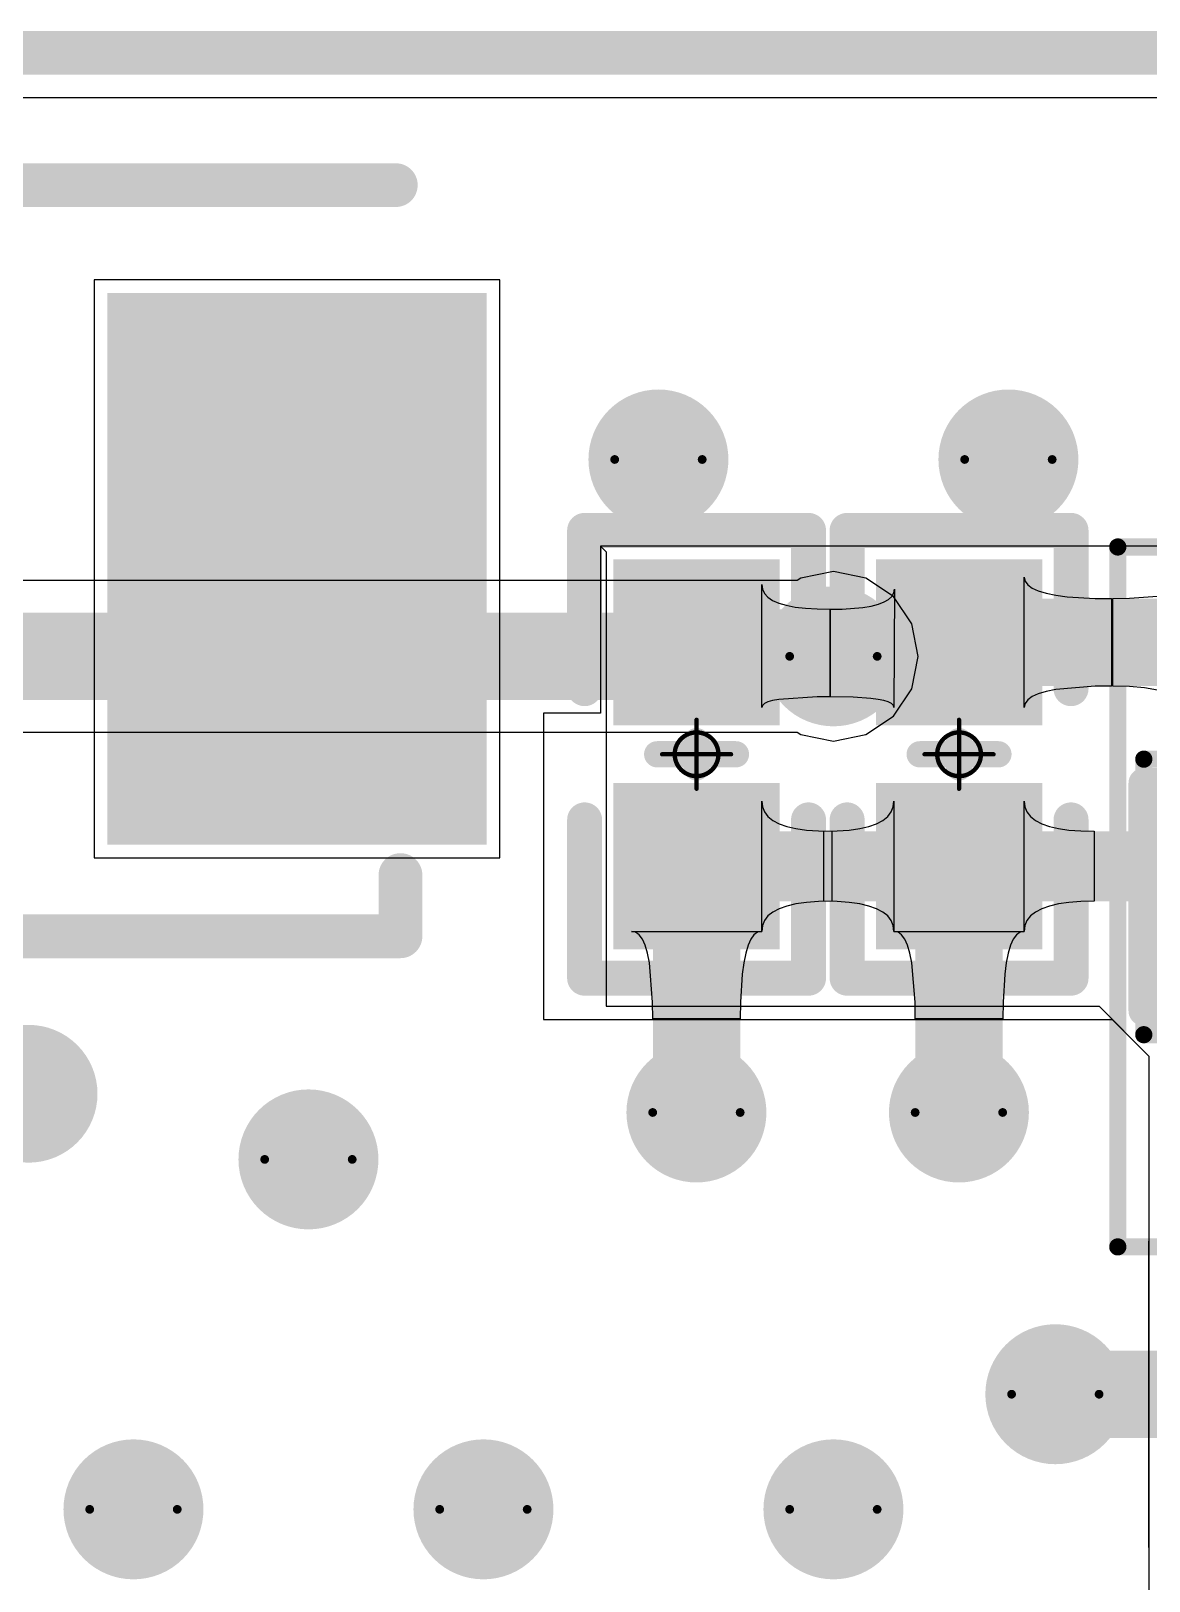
# Model space of a CAD drawing. Header units: millimetres. Extents: x -1.72 to 0.75, y -0.35 to 1.04.
# Drawn here: x -0.7784 to -0.5229, y 0.6836 to 1.038 of the extents above; entities that cross this region are included whole.
import ezdxf

# ---------------------------------------------------------------- set-up
doc = ezdxf.new("R2010")
doc.units = ezdxf.units.MM
doc.header["$MEASUREMENT"] = 0
for name, color, linetype in [('BottomLayer', 5, 'Continuous'), ('BottomSolder', 6, 'Continuous'), ('DrillDrawing', 1, 'Continuous'), ('Mechanical1', 6, 'Continuous'), ('Mechanical13', 56, 'Continuous'), ('Mechanical15', 56, 'Continuous'), ('MultiLayer', 9, 'Continuous'), ('TopLayer', 1, 'Continuous'), ('TopOverlay', 2, 'Continuous'), ('TopPaste', 8, 'Continuous'), ('TopSolder', 216, 'Continuous'), ('ViaHoleLayer', 16, 'Continuous')]:
    doc.layers.add(name, color=color, linetype=linetype)

# ---------------------------------------------------------------- blocks, each defined once
blk = doc.blocks.new('MX_1_25_WS_4P_5')
at = {"layer": 'TopLayer'}
blk.add_solid([(-0.2217322, 0.0590551), (-0.2217322, -0.0590551), (-0.142992, 0.0590551), (-0.142992, -0.0590551)], dxfattribs=at)
at = {"layer": 'TopOverlay'}
for points, const_width in [([(-0.1131575, 0.12, 1), (-0.1289055, 0.12, 1)], 0.015748), ([(-0.1328425, 0.12, 1), (-0.1249685, 0.12, 1)], 0.007874), ([(-0.2085315, 0.084, 1), (-0.2035315, 0.084, 1)], 0.005), ([(-0.2085315, 0.084, 1), (-0.2035315, 0.084, 1)], 0.005), ([(-0.2085315, 0.07, 1), (-0.2035315, 0.07, 1)], 0.005), ([(-0.2074685, -0.0877166, 1), (-0.2024685, -0.0877166, 1)], 0.005)]:
    blk.add_lwpolyline(points, format="xyb", close=True, dxfattribs=dict(at, const_width=const_width))
at = {"layer": 'TopOverlay', "const_width": 0.01}
for points in [[(-0.2060315, 0.084), (-0.2060315, 0.07)], [(-0.1010315, 0.084), (-0.2060315, 0.084)], [(0.2047559, -0.0877166), (-0.2049685, -0.0877166)]]:
    blk.add_lwpolyline(points, dxfattribs=at)
at = {"layer": 'TopPaste'}
blk.add_solid([(-0.2217322, 0.0590551), (-0.2217322, -0.0590551), (-0.142992, 0.0590551), (-0.142992, -0.0590551)], dxfattribs=at)
at = {"layer": 'TopSolder'}
blk.add_solid([(-0.2257322, 0.0630551), (-0.2257322, -0.0630551), (-0.138992, 0.0630551), (-0.138992, -0.0630551)], dxfattribs=at)
blk = doc.blocks.new('SOT23_5L_6')
at = {"layer": 'Mechanical13', "const_width": 0.003937}
for points in [[(0.059056, 0.0314961), (-0.0590553, 0.0314961)], [(-0.0590552, -0.0314961), (-0.0590553, 0.0314961)], [(0.059056, 0.0314961), (0.059056, -0.0314961)], [(0.059056, -0.0314961), (-0.0590552, -0.0314961)]]:
    blk.add_lwpolyline(points, dxfattribs=at)
at = {"layer": 'Mechanical13'}
for points, const_width in [([(-0.0600395, 0.0314961, 1), (-0.0580711, 0.0314961, 1)], 0.0019685), ([(-0.0600395, 0.0314961, 1), (-0.0580711, 0.0314961, 1)], 0.0019685), ([(0.0580718, 0.0314961, 1), (0.0600402, 0.0314961, 1)], 0.0019685), ([(0.0580718, 0.0314961, 1), (0.0600402, 0.0314961, 1)], 0.0019685), ([(-0.0290551, -0.0114961, 1), (-0.0490551, -0.0114961, 1)], 0.003937), ([(-0.0500393, -0.0114961, 1), (-0.0480709, -0.0114961, 1)], 0.0019685), ([(-0.0300393, -0.0114961, 1), (-0.0280709, -0.0114961, 1)], 0.0019685), ([(-0.0600394, -0.0314961, 1), (-0.058071, -0.0314961, 1)], 0.0019685), ([(-0.0600394, -0.0314961, 1), (-0.058071, -0.0314961, 1)], 0.0019685), ([(0.0580718, -0.0314961, 1), (0.0600402, -0.0314961, 1)], 0.0019685), ([(0.0580718, -0.0314961, 1), (0.0600402, -0.0314961, 1)], 0.0019685)]:
    blk.add_lwpolyline(points, format="xyb", close=True, dxfattribs=dict(at, const_width=const_width))
at = {"layer": 'Mechanical15'}
for points, const_width in [([(0.0649999, 0.0799999), (-0.065, 0.08)], 0.003937), ([(-0.065, 0.08), (-0.065, -0.08)], 0.003937), ([(0.0650002, -0.08), (0.0649999, 0.0799999)], 0.003937), ([(0, 0.019685), (0, -0.019685)], 0.0019685), ([(0.019685, 0), (-0.019685, 0)], 0.0019685), ([(0.0650002, -0.08), (-0.065, -0.08)], 0.003937)]:
    blk.add_lwpolyline(points, dxfattribs=dict(at, const_width=const_width))
for points, const_width in [([(-0.0659842, 0.08, 1), (-0.0640158, 0.08, 1)], 0.0019685), ([(-0.0659842, 0.08, 1), (-0.0640158, 0.08, 1)], 0.0019685), ([(0.0640157, 0.0799999, 1), (0.0659841, 0.0799999, 1)], 0.0019685), ([(0.0640157, 0.0799999, 1), (0.0659841, 0.0799999, 1)], 0.0019685), ([(-0.0004921, 0.019685, 1), (0.0004921, 0.019685, 1)], 0.0009842), ([(0.0137795, 0, 1), (-0.0137795, 0, 1)], 0.0019685), ([(-0.0201771, 0, 1), (-0.0191929, 0, 1)], 0.0009842), ([(-0.0142716, 0, 1), (-0.0132874, 0, 1)], 0.0009842), ([(0.0132874, 0, 1), (0.0142716, 0, 1)], 0.0009842), ([(0.0191929, 0, 1), (0.0201771, 0, 1)], 0.0009842), ([(-0.0004921, -0.019685, 1), (0.0004921, -0.019685, 1)], 0.0009842), ([(-0.0659842, -0.08, 1), (-0.0640158, -0.08, 1)], 0.0019685), ([(-0.0659842, -0.08, 1), (-0.0640158, -0.08, 1)], 0.0019685), ([(0.064016, -0.08, 1), (0.0659844, -0.08, 1)], 0.0019685), ([(0.064016, -0.08, 1), (0.0659844, -0.08, 1)], 0.0019685)]:
    blk.add_lwpolyline(points, format="xyb", close=True, dxfattribs=dict(at, const_width=const_width))
at = {"layer": 'TopLayer'}
for points in [[(-0.0285433, 0.0748031), (-0.0462597, 0.0748031), (-0.0285433, 0.0354331), (-0.0462597, 0.0354331)], [(0.0462599, 0.074803), (0.0285435, 0.074803), (0.0462599, 0.035433), (0.0285435, 0.035433)], [(-0.0285433, -0.0354331), (-0.0462597, -0.0354331), (-0.0285433, -0.0748031), (-0.0462597, -0.0748031)], [(0.0088582, -0.0354331), (-0.0088582, -0.0354331), (0.0088582, -0.0748031), (-0.0088582, -0.0748031)], [(0.0462599, -0.0354331), (0.0285435, -0.0354331), (0.0462599, -0.0748031), (0.0285435, -0.0748031)]]:
    blk.add_solid(points, dxfattribs=at)
at = {"layer": 'TopOverlay', "const_width": 0.007}
for points in [[(-0.0590552, 0.026), (-0.0590552, -0.0259999)], [(0.0590551, 0.026), (-0.0590552, 0.026)], [(0.0590551, 0.026), (0.0590551, -0.026)], [(0.0590551, -0.026), (-0.0590552, -0.0259999)]]:
    blk.add_lwpolyline(points, dxfattribs=at)
at = {"layer": 'TopOverlay'}
for points, const_width in [([(-0.0608052, 0.026, 1), (-0.0573052, 0.026, 1)], 0.0035), ([(-0.0608052, 0.026, 1), (-0.0573052, 0.026, 1)], 0.0035), ([(0.0573051, 0.026, 1), (0.0608051, 0.026, 1)], 0.0035), ([(0.0573051, 0.026, 1), (0.0608051, 0.026, 1)], 0.0035), ([(-0.0384014, -0.0109999, 1), (-0.0404014, -0.0109999, 1)], 0.01), ([(-0.0429014, -0.0109999, 1), (-0.0379014, -0.0109999, 1)], 0.005), ([(-0.0409014, -0.0109999, 1), (-0.0359014, -0.0109999, 1)], 0.005), ([(-0.0608052, -0.0259999, 1), (-0.0573052, -0.0259999, 1)], 0.0035), ([(-0.0608052, -0.0259999, 1), (-0.0573052, -0.0259999, 1)], 0.0035), ([(0.0573051, -0.026, 1), (0.0608051, -0.026, 1)], 0.0035), ([(0.0573051, -0.026, 1), (0.0608051, -0.026, 1)], 0.0035), ([(-0.057, -0.0649999, 1), (-0.063, -0.0649999, 1)], 0.01), ([(-0.0655, -0.0649999, 1), (-0.0605, -0.0649999, 1)], 0.005), ([(-0.0595, -0.0649999, 1), (-0.0545, -0.0649999, 1)], 0.005)]:
    blk.add_lwpolyline(points, format="xyb", close=True, dxfattribs=dict(at, const_width=const_width))
at = {"layer": 'TopPaste'}
for points in [[(-0.0285433, 0.0748031), (-0.0462597, 0.0748031), (-0.0285433, 0.0354331), (-0.0462597, 0.0354331)], [(0.0462599, 0.074803), (0.0285435, 0.074803), (0.0462599, 0.035433), (0.0285435, 0.035433)], [(-0.0285433, -0.0354331), (-0.0462597, -0.0354331), (-0.0285433, -0.0748031), (-0.0462597, -0.0748031)], [(0.0088582, -0.0354331), (-0.0088582, -0.0354331), (0.0088582, -0.0748031), (-0.0088582, -0.0748031)], [(0.0462599, -0.0354331), (0.0285435, -0.0354331), (0.0462599, -0.0748031), (0.0285435, -0.0748031)]]:
    blk.add_solid(points, dxfattribs=at)
at = {"layer": 'TopSolder'}
for points in [[(-0.0245433, 0.0788031), (-0.0502597, 0.0788031), (-0.0245433, 0.0314331), (-0.0502597, 0.0314331)], [(0.0502599, 0.078803), (0.0245435, 0.078803), (0.0502599, 0.031433), (0.0245435, 0.031433)], [(-0.0245433, -0.0314331), (-0.0502597, -0.0314331), (-0.0245433, -0.0788031), (-0.0502597, -0.0788031)], [(0.0128582, -0.0314331), (-0.0128582, -0.0314331), (0.0128582, -0.0788031), (-0.0128582, -0.0788031)], [(0.0502599, -0.0314331), (0.0245435, -0.0314331), (0.0502599, -0.0788031), (0.0245435, -0.0788031)]]:
    blk.add_solid(points, dxfattribs=at)
blk = doc.blocks.new('C_0603_L_32')
at = {"layer": 'Mechanical15', "const_width": 0.001}
for points in [[(0, 0.007874), (0, -0.0078739)], [(-0.007874, 0), (0.007874, 0)]]:
    blk.add_lwpolyline(points, dxfattribs=at)
at = {"layer": 'Mechanical15'}
for points, const_width in [([(-0.00025, 0.007874, 1), (0.00025, 0.007874, 1)], 0.0005), ([(0.005, 0, 1), (-0.005, 0, 1)], 0.001), ([(-0.008124, 0, 1), (-0.007624, 0, 1)], 0.0005), ([(-0.00525, 0, 1), (-0.00475, 0, 1)], 0.0005), ([(0.00475, 0, 1), (0.00525, 0, 1)], 0.0005), ([(0.007624, 0, 1), (0.008124, 0, 1)], 0.0005), ([(-0.00025, -0.0078739, 1), (0.00025, -0.0078739, 1)], 0.0005)]:
    blk.add_lwpolyline(points, format="xyb", close=True, dxfattribs=dict(at, const_width=const_width))
at = {"layer": 'TopLayer'}
for points in [[(-0.0405938, -0.0150032), (-0.0105938, -0.0150032), (-0.0405938, 0.0149968), (-0.0105938, 0.0149968)], [(0.0105874, -0.0150032), (0.0405874, -0.0150032), (0.0105874, 0.0149968), (0.0405874, 0.0149968)]]:
    blk.add_solid(points, dxfattribs=at)
at = {"layer": 'TopOverlay'}
for points, const_width in [([(-0.0511843, 0.0255874), (-0.015, 0.0255873)], 0.008), ([(-0.0511843, 0.0255874), (-0.0511843, -0.0255938)], 0.008), ([(0.0150001, 0.0255874), (0.0511779, 0.0255874)], 0.008), ([(0.0511779, 0.0255874), (0.0511779, -0.0255938)], 0.008), ([(0, 0.009), (0, -0.0089999)], 0.006), ([(-0.003, 0), (0, 0)], 0.006), ([(0, 0), (0.0029999, 0)], 0.006), ([(-0.0511843, -0.0255938), (-0.015, -0.0255938)], 0.008), ([(0.015, -0.0255938), (0.0511779, -0.0255938)], 0.008)]:
    blk.add_lwpolyline(points, dxfattribs=dict(at, const_width=const_width))
for points, const_width in [([(-0.0531843, 0.0255874, 1), (-0.0491843, 0.0255874, 1)], 0.004), ([(-0.0531843, 0.0255874, 1), (-0.0491843, 0.0255874, 1)], 0.004), ([(-0.017, 0.0255873, 1), (-0.013, 0.0255873, 1)], 0.004), ([(0.0130001, 0.0255874, 1), (0.0170001, 0.0255874, 1)], 0.004), ([(0.0491779, 0.0255874, 1), (0.0531779, 0.0255874, 1)], 0.004), ([(0.0491779, 0.0255874, 1), (0.0531779, 0.0255874, 1)], 0.004), ([(-0.0015, 0.009, 1), (0.0015, 0.009, 1)], 0.003), ([(-0.0045, 0, 1), (-0.0015, 0, 1)], 0.003), ([(-0.0015, 0, 1), (0.0015, 0, 1)], 0.003), ([(-0.0015, 0, 1), (0.0015, 0, 1)], 0.003), ([(0.0014999, 0, 1), (0.0044999, 0, 1)], 0.003), ([(-0.0015, -0.0089999, 1), (0.0015, -0.0089999, 1)], 0.003), ([(-0.0531843, -0.0255938, 1), (-0.0491843, -0.0255938, 1)], 0.004), ([(-0.0531843, -0.0255938, 1), (-0.0491843, -0.0255938, 1)], 0.004), ([(-0.017, -0.0255938, 1), (-0.013, -0.0255938, 1)], 0.004), ([(0.013, -0.0255938, 1), (0.017, -0.0255938, 1)], 0.004), ([(0.0491779, -0.0255938, 1), (0.0531779, -0.0255938, 1)], 0.004), ([(0.0491779, -0.0255938, 1), (0.0531779, -0.0255938, 1)], 0.004)]:
    blk.add_lwpolyline(points, format="xyb", close=True, dxfattribs=dict(at, const_width=const_width))
at = {"layer": 'TopPaste'}
for points in [[(-0.0405938, -0.0150032), (-0.0105938, -0.0150032), (-0.0405938, 0.0149968), (-0.0105938, 0.0149968)], [(0.0105874, -0.0150032), (0.0405874, -0.0150032), (0.0105874, 0.0149968), (0.0405874, 0.0149968)]]:
    blk.add_solid(points, dxfattribs=at)
at = {"layer": 'TopSolder'}
for points in [[(-0.0445938, -0.0190032), (-0.0065938, -0.0190032), (-0.0445938, 0.0189968), (-0.0065938, 0.0189968)], [(0.0065874, -0.0190032), (0.0445874, -0.0190032), (0.0065874, 0.0189968), (0.0445874, 0.0189968)]]:
    blk.add_solid(points, dxfattribs=at)
blk = doc.blocks.new('C_0603_L_33')
at = {"layer": 'Mechanical15', "const_width": 0.001}
for points in [[(0, 0.0078742), (0, -0.0078741)], [(-0.0078741, 0), (0.0078741, 0)]]:
    blk.add_lwpolyline(points, dxfattribs=at)
at = {"layer": 'Mechanical15'}
for points, const_width in [([(-0.00025, 0.0078742, 1), (0.00025, 0.0078742, 1)], 0.0005), ([(0.005, 0, 1), (-0.005, 0, 1)], 0.001), ([(-0.0081241, 0, 1), (-0.0076241, 0, 1)], 0.0005), ([(-0.00525, 0, 1), (-0.00475, 0, 1)], 0.0005), ([(0.00475, 0, 1), (0.00525, 0, 1)], 0.0005), ([(0.0076241, 0, 1), (0.0081241, 0, 1)], 0.0005), ([(-0.00025, -0.0078741, 1), (0.00025, -0.0078741, 1)], 0.0005)]:
    blk.add_lwpolyline(points, format="xyb", close=True, dxfattribs=dict(at, const_width=const_width))
at = {"layer": 'TopLayer'}
for points in [[(-0.0405939, -0.0150034), (-0.0105939, -0.0150034), (-0.0405939, 0.0149966), (-0.0105939, 0.0149966)], [(0.0105875, -0.0150033), (0.0405875, -0.0150033), (0.0105875, 0.0149967), (0.0405875, 0.0149967)]]:
    blk.add_solid(points, dxfattribs=at)
at = {"layer": 'TopOverlay'}
for points, const_width in [([(-0.0511842, 0.0255875), (-0.015, 0.0255875)], 0.008), ([(-0.0511842, 0.0255875), (-0.0511842, -0.0255939)], 0.008), ([(0.0511778, 0.0255875), (0.0150001, 0.0255874)], 0.008), ([(0.0511778, 0.0255875), (0.0511778, -0.025594)], 0.008), ([(0, 0.0090002), (0, -0.0090001)], 0.006), ([(0, 0), (-0.0029999, -1e-07)], 0.006), ([(0.003, 1e-07), (0, 0)], 0.006), ([(-0.0150001, -0.0255938), (-0.0511842, -0.0255939)], 0.008), ([(0.0150001, -0.0255938), (0.0511778, -0.025594)], 0.008)]:
    blk.add_lwpolyline(points, dxfattribs=dict(at, const_width=const_width))
for points, const_width in [([(-0.0531842, 0.0255875, 1), (-0.0491842, 0.0255875, 1)], 0.004), ([(-0.0531842, 0.0255875, 1), (-0.0491842, 0.0255875, 1)], 0.004), ([(-0.017, 0.0255875, 1), (-0.013, 0.0255875, 1)], 0.004), ([(0.0130001, 0.0255874, 1), (0.0170001, 0.0255874, 1)], 0.004), ([(0.0491778, 0.0255875, 1), (0.0531778, 0.0255875, 1)], 0.004), ([(0.0491778, 0.0255875, 1), (0.0531778, 0.0255875, 1)], 0.004), ([(-0.0015, 0.0090002, 1), (0.0015, 0.0090002, 1)], 0.003), ([(-0.0044999, -1e-07, 1), (-0.0014999, -1e-07, 1)], 0.003), ([(-0.0015, 0, 1), (0.0015, 0, 1)], 0.003), ([(-0.0015, 0, 1), (0.0015, 0, 1)], 0.003), ([(0.0015, 1e-07, 1), (0.0045, 1e-07, 1)], 0.003), ([(-0.0015, -0.0090001, 1), (0.0015, -0.0090001, 1)], 0.003), ([(-0.0531842, -0.0255939, 1), (-0.0491842, -0.0255939, 1)], 0.004), ([(-0.0531842, -0.0255939, 1), (-0.0491842, -0.0255939, 1)], 0.004), ([(-0.0170001, -0.0255938, 1), (-0.0130001, -0.0255938, 1)], 0.004), ([(0.0130001, -0.0255938, 1), (0.0170001, -0.0255938, 1)], 0.004), ([(0.0491778, -0.025594, 1), (0.0531778, -0.025594, 1)], 0.004), ([(0.0491778, -0.025594, 1), (0.0531778, -0.025594, 1)], 0.004)]:
    blk.add_lwpolyline(points, format="xyb", close=True, dxfattribs=dict(at, const_width=const_width))
at = {"layer": 'TopPaste'}
for points in [[(-0.0405939, -0.0150034), (-0.0105939, -0.0150034), (-0.0405939, 0.0149966), (-0.0105939, 0.0149966)], [(0.0105875, -0.0150033), (0.0405875, -0.0150033), (0.0105875, 0.0149967), (0.0405875, 0.0149967)]]:
    blk.add_solid(points, dxfattribs=at)
at = {"layer": 'TopSolder'}
for points in [[(-0.0445939, -0.0190034), (-0.0065939, -0.0190034), (-0.0445939, 0.0189966), (-0.0065939, 0.0189966)], [(0.0065875, -0.0190033), (0.0445875, -0.0190033), (0.0065875, 0.0189967), (0.0445875, 0.0189967)]]:
    blk.add_solid(points, dxfattribs=at)

msp = doc.modelspace()

# ---------------------------------------------------------------- linework, layer by layer
at = {"layer": 'BottomLayer'}
for p, q in [((-1.6037658, 1.0227573), (-0.2510373, 1.0227573)), ((-0.595, 0.9143722), (-0.6024134, 0.9128976)), ((-0.5875866, 0.9128976), (-0.595, 0.9143722)), ((-0.6032584, 0.912333), (-0.7981957, 0.912333)), ((-0.6024134, 0.9128976), (-0.6032584, 0.912333)), ((-0.5813018, 0.9086982), (-0.5875866, 0.9128976)), ((-0.5771024, 0.9024134), (-0.5813018, 0.9086982)), ((-0.5756278, 0.895), (-0.5771024, 0.9024134)), ((-0.5771024, 0.8875866), (-0.5756278, 0.895)), ((-0.5813018, 0.8813018), (-0.5771024, 0.8875866)), ((-0.5875866, 0.8771024), (-0.5813018, 0.8813018)), ((-0.7985492, 0.877667), (-0.6032584, 0.877667)), ((-0.6032584, 0.877667), (-0.6024134, 0.8771024)), ((-0.6024134, 0.8771024), (-0.595, 0.8756278)), ((-0.595, 0.8756278), (-0.5875866, 0.8771024))]:
    msp.add_line(p, q, dxfattribs=at)
for points, const_width in [([(-0.641, 0.94, 1), (-0.629, 0.94, 1)], 0.012), ([(-0.561, 0.94, 1), (-0.549, 0.94, 1)], 0.012), ([(-0.601, 0.895, 1), (-0.589, 0.895, 1)], 0.012), ([(-0.6, 0.895, 1), (-0.59, 0.895, 1)], 0.01), ([(-0.6323166, 0.7907237, 1), (-0.6203166, 0.7907237, 1)], 0.012), ([(-0.5723169, 0.7907237, 1), (-0.5603169, 0.7907237, 1)], 0.012), ([(-0.721, 0.78, 1), (-0.709, 0.78, 1)], 0.012), ([(-0.5502763, 0.7263167, 1), (-0.5382763, 0.7263167, 1)], 0.012), ([(-0.761, 0.7, 1), (-0.749, 0.7, 1)], 0.012), ([(-0.681, 0.7, 1), (-0.669, 0.7, 1)], 0.012), ([(-0.601, 0.7, 1), (-0.589, 0.7, 1)], 0.012)]:
    msp.add_lwpolyline(points, format="xyb", close=True, dxfattribs=dict(at, const_width=const_width))
at = {"layer": 'BottomLayer', "const_width": 0.02}
msp.add_lwpolyline([(-0.8065127, 0.895), (-0.595, 0.895)], dxfattribs=at)
at = {"layer": 'BottomSolder', "const_width": 0.016}
for points in [[(-0.643, 0.94, 1), (-0.627, 0.94, 1)], [(-0.563, 0.94, 1), (-0.547, 0.94, 1)], [(-0.603, 0.895, 1), (-0.587, 0.895, 1)], [(-0.6343166, 0.7907237, 1), (-0.6183166, 0.7907237, 1)], [(-0.5743169, 0.7907237, 1), (-0.5583169, 0.7907237, 1)], [(-0.723, 0.78, 1), (-0.707, 0.78, 1)], [(-0.5522763, 0.7263167, 1), (-0.5362763, 0.7263167, 1)], [(-0.763, 0.7, 1), (-0.747, 0.7, 1)], [(-0.683, 0.7, 1), (-0.667, 0.7, 1)], [(-0.603, 0.7, 1), (-0.587, 0.7, 1)]]:
    msp.add_lwpolyline(points, format="xyb", close=True, dxfattribs=at)
at = {"layer": 'DrillDrawing', "const_width": 0.006}
msp.add_lwpolyline([(-1.5966929, 1.0329527), (-0.2581102, 1.0329527)], dxfattribs=at)
at = {"layer": 'DrillDrawing'}
for points, const_width in [([(-0.625, 0.94, 1), (-0.645, 0.94, 1)], 0.002), ([(-0.545, 0.94, 1), (-0.565, 0.94, 1)], 0.002), ([(-0.6455, 0.94, 1), (-0.6445, 0.94, 1)], 0.001), ([(-0.6255, 0.94, 1), (-0.6245, 0.94, 1)], 0.001), ([(-0.5655, 0.94, 1), (-0.5645, 0.94, 1)], 0.001), ([(-0.5455, 0.94, 1), (-0.5445, 0.94, 1)], 0.001), ([(-0.585, 0.895, 1), (-0.605, 0.895, 1)], 0.002), ([(-0.6055, 0.895, 1), (-0.6045, 0.895, 1)], 0.001), ([(-0.5855, 0.895, 1), (-0.5845, 0.895, 1)], 0.001), ([(-0.6163166, 0.7907237, 1), (-0.6363166, 0.7907237, 1)], 0.002), ([(-0.5563169, 0.7907237, 1), (-0.5763169, 0.7907237, 1)], 0.002), ([(-0.705, 0.78, 1), (-0.725, 0.78, 1)], 0.002), ([(-0.6368166, 0.7907237, 1), (-0.6358166, 0.7907237, 1)], 0.001), ([(-0.6168166, 0.7907237, 1), (-0.6158166, 0.7907237, 1)], 0.001), ([(-0.5768169, 0.7907237, 1), (-0.5758169, 0.7907237, 1)], 0.001), ([(-0.5568169, 0.7907237, 1), (-0.5558169, 0.7907237, 1)], 0.001), ([(-0.7255, 0.78, 1), (-0.7245, 0.78, 1)], 0.001), ([(-0.7055, 0.78, 1), (-0.7045, 0.78, 1)], 0.001), ([(-0.5342763, 0.7263167, 1), (-0.5542763, 0.7263167, 1)], 0.002), ([(-0.5547763, 0.7263167, 1), (-0.5537763, 0.7263167, 1)], 0.001), ([(-0.5347763, 0.7263167, 1), (-0.5337763, 0.7263167, 1)], 0.001), ([(-0.745, 0.7, 1), (-0.765, 0.7, 1)], 0.002), ([(-0.665, 0.7, 1), (-0.685, 0.7, 1)], 0.002), ([(-0.585, 0.7, 1), (-0.605, 0.7, 1)], 0.002), ([(-0.7655, 0.7, 1), (-0.7645, 0.7, 1)], 0.001), ([(-0.7455, 0.7, 1), (-0.7445, 0.7, 1)], 0.001), ([(-0.6855, 0.7, 1), (-0.6845, 0.7, 1)], 0.001), ([(-0.6655, 0.7, 1), (-0.6645, 0.7, 1)], 0.001), ([(-0.6055, 0.7, 1), (-0.6045, 0.7, 1)], 0.001), ([(-0.5855, 0.7, 1), (-0.5845, 0.7, 1)], 0.001)]:
    msp.add_lwpolyline(points, format="xyb", close=True, dxfattribs=dict(at, const_width=const_width))
at = {"layer": 'Mechanical1', "const_width": 0.01}
msp.add_lwpolyline([(-1.5966929, 1.0329527), (-0.2581102, 1.0329527)], dxfattribs=at)
at = {"layer": 'MultiLayer', "const_width": 0.012}
for points in [[(-0.641, 0.94, 1), (-0.629, 0.94, 1)], [(-0.561, 0.94, 1), (-0.549, 0.94, 1)], [(-0.601, 0.895, 1), (-0.589, 0.895, 1)], [(-0.6323166, 0.7907237, 1), (-0.6203166, 0.7907237, 1)], [(-0.5723169, 0.7907237, 1), (-0.5603169, 0.7907237, 1)], [(-0.721, 0.78, 1), (-0.709, 0.78, 1)], [(-0.5502763, 0.7263167, 1), (-0.5382763, 0.7263167, 1)], [(-0.761, 0.7, 1), (-0.749, 0.7, 1)], [(-0.681, 0.7, 1), (-0.669, 0.7, 1)], [(-0.601, 0.7, 1), (-0.589, 0.7, 1)]]:
    msp.add_lwpolyline(points, format="xyb", close=True, dxfattribs=at)
at = {"layer": 'TopLayer'}
for p, q in [((-1.6037658, 1.0227573), (-0.2510373, 1.0227573)), ((-0.6712678, 0.9810551), (-0.764008, 0.9810551)), ((-0.764008, 0.9810551), (-0.764008, 0.8489449)), ((-0.6712678, 0.8489449), (-0.6712678, 0.9810551)), ((-0.4056319, 0.9201963), (-0.64828, 0.9201964)), ((-0.64828, 0.9201964), (-0.6469632, 0.9188796)), ((-0.60428, 0.9201964), (-0.64828, 0.9201964)), ((-0.64828, 0.9201964), (-0.64828, 0.882015)), ((-0.6469632, 0.9188796), (-0.6469632, 0.815)), ((-0.5514858, 0.9201964), (-0.60428, 0.9201964)), ((-0.5514001, 0.9202134), (-0.5514858, 0.9201964)), ((-0.5513144, 0.9201964), (-0.5514001, 0.9202134)), ((-0.5197347, 0.9201963), (-0.5513144, 0.9201964)), ((-0.6114, 0.8833164), (-0.6114, 0.9114)), ((-0.6114, 0.9114), (-0.6112437, 0.9103294)), ((-0.5514001, 0.8833163), (-0.5514001, 0.9130763)), ((-0.5514001, 0.9130763), (-0.5512001, 0.9121491)), ((-0.5512001, 0.9121491), (-0.5506001, 0.9113195)), ((-0.5506001, 0.9113195), (-0.5496001, 0.9105875)), ((-0.6112437, 0.9103294), (-0.6107746, 0.9093715)), ((-0.6107746, 0.9093715), (-0.6099929, 0.9085263)), ((-0.6099929, 0.9085263), (-0.6088984, 0.9077938)), ((-0.6088984, 0.9077938), (-0.6074913, 0.907174)), ((-0.6074913, 0.907174), (-0.6057715, 0.9066669)), ((-0.5847316, 0.9069166), (-0.5834059, 0.9074232)), ((-0.5834059, 0.9074232), (-0.5823739, 0.9080218)), ((-0.5823739, 0.9080218), (-0.5816356, 0.9087126)), ((-0.5816356, 0.9087126), (-0.581191, 0.9094955)), ((-0.581191, 0.9094955), (-0.5810401, 0.9103705)), ((-0.5810401, 0.9103705), (-0.5811601, 0.8833163)), ((-0.5496001, 0.9105875), (-0.5482001, 0.9099531)), ((-0.5482001, 0.9099531), (-0.5464001, 0.9094163)), ((-0.5464001, 0.9094163), (-0.5442001, 0.9089771)), ((-0.5442001, 0.9089771), (-0.5416001, 0.9086355)), ((-0.5416001, 0.9086355), (-0.5352001, 0.9082451)), ((-0.5352001, 0.9082451), (-0.5314001, 0.9081963)), ((-0.5314001, 0.9081963), (-0.5314001, 0.8881963)), ((-0.5311399, 0.9081963), (-0.5273399, 0.9082612)), ((-0.5311399, 0.8881963), (-0.5311399, 0.9081963)), ((-0.5273399, 0.9082612), (-0.5209399, 0.9087801)), ((-0.6057715, 0.9066669), (-0.603739, 0.9062724)), ((-0.603739, 0.9062724), (-0.6013938, 0.9059907)), ((-0.6013938, 0.9059907), (-0.5987359, 0.9058216)), ((-0.5987359, 0.9058216), (-0.5957653, 0.9057653)), ((-0.5957653, 0.9057653), (-0.5929712, 0.9058114)), ((-0.5957653, 0.9057653), (-0.5957653, 0.8857653)), ((-0.5957653, 0.8857653), (-0.5957653, 0.9057653)), ((-0.5929712, 0.9058114), (-0.588264, 0.9061798)), ((-0.588264, 0.9061798), (-0.586351, 0.9065021)), ((-0.586351, 0.9065021), (-0.5847316, 0.9069166)), ((-0.5482001, 0.8864395), (-0.5496001, 0.8858051)), ((-0.5464001, 0.8869763), (-0.5482001, 0.8864395)), ((-0.5442001, 0.8874155), (-0.5464001, 0.8869763)), ((-0.5352001, 0.8881475), (-0.5442001, 0.8874155)), ((-0.5314001, 0.8881963), (-0.5352001, 0.8881475)), ((-0.527323, 0.8880963), (-0.5311399, 0.8881963)), ((-0.5239072, 0.8877963), (-0.527323, 0.8880963)), ((-0.5208925, 0.8872963), (-0.5239072, 0.8877963)), ((-0.6112437, 0.8837817), (-0.6114, 0.8833164)), ((-0.6107746, 0.884198), (-0.6112437, 0.8837817)), ((-0.6099929, 0.8845653), (-0.6107746, 0.884198)), ((-0.6088984, 0.8848837), (-0.6099929, 0.8845653)), ((-0.6074913, 0.8851531), (-0.6088984, 0.8848837)), ((-0.5987359, 0.8857408), (-0.6074913, 0.8851531)), ((-0.5957653, 0.8857653), (-0.5987359, 0.8857408)), ((-0.5905074, 0.8856673), (-0.5957653, 0.8857653)), ((-0.586418, 0.8853735), (-0.5905074, 0.8856673)), ((-0.5848114, 0.885153), (-0.586418, 0.8853735)), ((-0.5834969, 0.8848837), (-0.5848114, 0.885153)), ((-0.5824746, 0.8845653), (-0.5834969, 0.8848837)), ((-0.5817443, 0.8841979), (-0.5824746, 0.8845653)), ((-0.5813062, 0.8837816), (-0.5817443, 0.8841979)), ((-0.5811601, 0.8833163), (-0.5813062, 0.8837816)), ((-0.5512001, 0.8842435), (-0.5514001, 0.8833163)), ((-0.5506001, 0.8850731), (-0.5512001, 0.8842435)), ((-0.5496001, 0.8858051), (-0.5506001, 0.8850731)), ((-0.64828, 0.882015), (-0.6612799, 0.882015)), ((-0.6612799, 0.882015), (-0.6612799, 0.812015)), ((-0.6113999, 0.832135), (-0.6113999, 0.861895)), ((-0.6113999, 0.861895), (-0.6112399, 0.8605878)), ((-0.5813201, 0.8605879), (-0.5811601, 0.8618951)), ((-0.5811601, 0.8618951), (-0.5811601, 0.8321351)), ((-0.5514001, 0.8321351), (-0.5514001, 0.8618951)), ((-0.5514001, 0.8618951), (-0.5512401, 0.8605879)), ((-0.6112399, 0.8605878), (-0.6107599, 0.8594182)), ((-0.6107599, 0.8594182), (-0.6099599, 0.8583862)), ((-0.6099599, 0.8583862), (-0.6088399, 0.8574918)), ((-0.6088399, 0.8574918), (-0.6073999, 0.856735)), ((-0.5851601, 0.856735), (-0.5837201, 0.8574918)), ((-0.5837201, 0.8574918), (-0.5826001, 0.8583862)), ((-0.5826001, 0.8583862), (-0.5818001, 0.8594183)), ((-0.5818001, 0.8594183), (-0.5813201, 0.8605879)), ((-0.5512401, 0.8605879), (-0.5507601, 0.8594183)), ((-0.5507601, 0.8594183), (-0.5499601, 0.8583863)), ((-0.5499601, 0.8583863), (-0.5488401, 0.8574919)), ((-0.5488401, 0.8574919), (-0.5474001, 0.8567351)), ((-0.6073999, 0.856735), (-0.6056399, 0.8561158)), ((-0.6056399, 0.8561158), (-0.6035599, 0.8556342)), ((-0.6035599, 0.8556342), (-0.6011599, 0.8552902)), ((-0.6011599, 0.8552902), (-0.5984399, 0.8550838)), ((-0.5984399, 0.8550838), (-0.5953999, 0.855015)), ((-0.5971601, 0.855015), (-0.5941201, 0.8550838)), ((-0.5971601, 0.839015), (-0.5971601, 0.855015)), ((-0.5953999, 0.855015), (-0.5953999, 0.839015)), ((-0.5941201, 0.8550838), (-0.5914001, 0.8552902)), ((-0.5914001, 0.8552902), (-0.5890001, 0.8556342)), ((-0.5890001, 0.8556342), (-0.5869201, 0.8561158)), ((-0.5869201, 0.8561158), (-0.5851601, 0.856735)), ((-0.5474001, 0.8567351), (-0.5456401, 0.8561159)), ((-0.5456401, 0.8561159), (-0.5435601, 0.8556343)), ((-0.5435601, 0.8556343), (-0.5411601, 0.8552903)), ((-0.5411601, 0.8552903), (-0.5384401, 0.8550839)), ((-0.5384401, 0.8550839), (-0.5354001, 0.8550151)), ((-0.5354001, 0.8550151), (-0.5354001, 0.8390151)), ((-0.764008, 0.8489449), (-0.6712678, 0.8489449)), ((-0.6088399, 0.8365382), (-0.6099599, 0.8356438)), ((-0.6073999, 0.837295), (-0.6088399, 0.8365382)), ((-0.6056399, 0.8379142), (-0.6073999, 0.837295)), ((-0.6035599, 0.8383958), (-0.6056399, 0.8379142)), ((-0.6011599, 0.8387398), (-0.6035599, 0.8383958)), ((-0.5984399, 0.8389462), (-0.6011599, 0.8387398)), ((-0.5953999, 0.839015), (-0.5984399, 0.8389462)), ((-0.5941201, 0.8389462), (-0.5971601, 0.839015)), ((-0.5914001, 0.8387398), (-0.5941201, 0.8389462)), ((-0.5890001, 0.8383958), (-0.5914001, 0.8387398)), ((-0.5869201, 0.8379142), (-0.5890001, 0.8383958)), ((-0.5851601, 0.837295), (-0.5869201, 0.8379142)), ((-0.5837201, 0.8365382), (-0.5851601, 0.837295)), ((-0.5826001, 0.8356438), (-0.5837201, 0.8365382)), ((-0.5488401, 0.8365383), (-0.5499601, 0.8356439)), ((-0.5474001, 0.8372951), (-0.5488401, 0.8365383)), ((-0.5456401, 0.8379143), (-0.5474001, 0.8372951)), ((-0.5435601, 0.8383959), (-0.5456401, 0.8379143)), ((-0.5411601, 0.8387399), (-0.5435601, 0.8383959)), ((-0.5384401, 0.8389463), (-0.5411601, 0.8387399)), ((-0.5354001, 0.8390151), (-0.5384401, 0.8389463)), ((-0.6112399, 0.8334422), (-0.6113999, 0.832135)), ((-0.6107599, 0.8346118), (-0.6112399, 0.8334422)), ((-0.6099599, 0.8356438), (-0.6107599, 0.8346118)), ((-0.5818001, 0.8346119), (-0.5826001, 0.8356438)), ((-0.5813201, 0.8334423), (-0.5818001, 0.8346119)), ((-0.5811601, 0.8321351), (-0.5813201, 0.8334423)), ((-0.5512401, 0.8334423), (-0.5514001, 0.8321351)), ((-0.5507601, 0.8346119), (-0.5512401, 0.8334423)), ((-0.5499601, 0.8356439), (-0.5507601, 0.8346119)), ((-0.6402327, 0.831935), (-0.6411599, 0.832135)), ((-0.6411599, 0.832135), (-0.6113999, 0.832135)), ((-0.6394031, 0.831335), (-0.6402327, 0.831935)), ((-0.6386711, 0.830335), (-0.6394031, 0.831335)), ((-0.6380367, 0.828935), (-0.6386711, 0.830335)), ((-0.6138887, 0.830335), (-0.6145231, 0.828935)), ((-0.6131567, 0.831335), (-0.6138887, 0.830335)), ((-0.6123271, 0.831935), (-0.6131567, 0.831335)), ((-0.6113999, 0.832135), (-0.6123271, 0.831935)), ((-0.5802329, 0.8319351), (-0.5811601, 0.8321351)), ((-0.5811601, 0.8321351), (-0.5514001, 0.8321351)), ((-0.5794033, 0.8313351), (-0.5802329, 0.8319351)), ((-0.5786714, 0.8303351), (-0.5794033, 0.8313351)), ((-0.578037, 0.8289351), (-0.5786714, 0.8303351)), ((-0.553889, 0.8303351), (-0.5545234, 0.8289351)), ((-0.5531569, 0.8313351), (-0.553889, 0.8303351)), ((-0.5523273, 0.8319351), (-0.5531569, 0.8313351)), ((-0.5514001, 0.8321351), (-0.5523273, 0.8319351)), ((-0.6374999, 0.827135), (-0.6380367, 0.828935)), ((-0.6370607, 0.824935), (-0.6374999, 0.827135)), ((-0.6150599, 0.827135), (-0.6154991, 0.824935)), ((-0.6145231, 0.828935), (-0.6150599, 0.827135)), ((-0.5775002, 0.8271351), (-0.578037, 0.8289351)), ((-0.577061, 0.8249351), (-0.5775002, 0.8271351)), ((-0.5550602, 0.8271351), (-0.5554994, 0.8249351)), ((-0.5545234, 0.8289351), (-0.5550602, 0.8271351)), ((-0.6363287, 0.815935), (-0.6370607, 0.824935)), ((-0.6158407, 0.822335), (-0.6162311, 0.815935)), ((-0.6154991, 0.824935), (-0.6158407, 0.822335)), ((-0.576329, 0.8159351), (-0.577061, 0.8249351)), ((-0.555841, 0.8223351), (-0.5562314, 0.8159351)), ((-0.5554994, 0.8249351), (-0.555841, 0.8223351)), ((-0.6469632, 0.815), (-0.534265, 0.815)), ((-0.6362799, 0.812135), (-0.6363287, 0.815935)), ((-0.6162311, 0.815935), (-0.6162799, 0.812135)), ((-0.5762802, 0.8121351), (-0.576329, 0.8159351)), ((-0.5562314, 0.8159351), (-0.5562802, 0.8121351)), ((-0.534265, 0.815), (-0.5228681, 0.8036031)), ((-0.6612799, 0.812015), (-0.5912799, 0.812015)), ((-0.6162799, 0.812135), (-0.6362799, 0.812135)), ((-0.5912799, 0.812015), (-0.5912799, 0.8120151)), ((-0.5912799, 0.8120151), (-0.5312801, 0.8120151)), ((-0.5562802, 0.8121351), (-0.5762802, 0.8121351)), ((-0.5312801, 0.8120151), (-0.5228681, 0.8036031)), ((-0.5228681, 0.8036031), (-0.5228681, 0.6322046)), ((-0.5228681, 0.8036031), (-0.5228681, 0.76128)), ((-0.5228681, 0.76128), (-0.522985, 0.76128)), ((-0.522985, 0.76128), (-0.522985, 0.69128)), ((-0.522985, 0.69128), (-0.5228681, 0.69128)), ((-0.5228681, 0.69128), (-0.5228681, 0.6322046))]:
    msp.add_line(p, q, dxfattribs=at)
for points, const_width in [([(-0.641, 0.94, 1), (-0.629, 0.94, 1)], 0.012), ([(-0.561, 0.94, 1), (-0.549, 0.94, 1)], 0.012), ([(-0.63128, 0.8981964, 1), (-0.62128, 0.8981964, 1)], 0.01), ([(-0.5712801, 0.8981963, 1), (-0.5612801, 0.8981963, 1)], 0.01), ([(-0.5712801, 0.8981963, 1), (-0.5612801, 0.8981963, 1)], 0.01), ([(-0.6288489, 0.8957653, 1), (-0.6188489, 0.8957653, 1)], 0.01), ([(-0.6288489, 0.8957653, 1), (-0.6188489, 0.8957653, 1)], 0.01), ([(-0.601, 0.895, 1), (-0.589, 0.895, 1)], 0.012), ([(-0.6007653, 0.8957653, 1), (-0.5907653, 0.8957653, 1)], 0.01), ([(-0.6007653, 0.8957653, 1), (-0.5907653, 0.8957653, 1)], 0.01), ([(-0.6007653, 0.8957653, 1), (-0.5907653, 0.8957653, 1)], 0.01), ([(-0.6, 0.895, 1), (-0.59, 0.895, 1)], 0.01), ([(-0.5737111, 0.8957653, 1), (-0.5637111, 0.8957653, 1)], 0.01), ([(-0.5737111, 0.8957653, 1), (-0.5637111, 0.8957653, 1)], 0.01), ([(-0.6312799, 0.847015, 1), (-0.6212799, 0.847015, 1)], 0.01), ([(-0.6302799, 0.847015, 1), (-0.6222799, 0.847015, 1)], 0.008), ([(-0.5712802, 0.847015, 1), (-0.5612802, 0.847015, 1)], 0.01), ([(-0.5702802, 0.847015, 1), (-0.5622802, 0.847015, 1)], 0.008), ([(-0.5702802, 0.847015, 1), (-0.5622802, 0.847015, 1)], 0.008), ([(-0.5702801, 0.8470151, 1), (-0.5622801, 0.8470151, 1)], 0.008), ([(-0.5702801, 0.8470151, 1), (-0.5622801, 0.8470151, 1)], 0.008), ([(-0.6323166, 0.7907237, 1), (-0.6203166, 0.7907237, 1)], 0.012), ([(-0.5723169, 0.7907237, 1), (-0.5603169, 0.7907237, 1)], 0.012), ([(-0.6313166, 0.7907237, 1), (-0.6213166, 0.7907237, 1)], 0.01), ([(-0.6312799, 0.7907604, 1), (-0.6212799, 0.7907604, 1)], 0.01), ([(-0.6312799, 0.7907604, 1), (-0.6212799, 0.7907604, 1)], 0.01), ([(-0.5713169, 0.7907237, 1), (-0.5613169, 0.7907237, 1)], 0.01), ([(-0.5712802, 0.7907604, 1), (-0.5612802, 0.7907604, 1)], 0.01), ([(-0.5712802, 0.7907604, 1), (-0.5612802, 0.7907604, 1)], 0.01), ([(-0.721, 0.78, 1), (-0.709, 0.78, 1)], 0.012), ([(-0.5502763, 0.7263167, 1), (-0.5382763, 0.7263167, 1)], 0.012), ([(-0.5492763, 0.7263167, 1), (-0.5392763, 0.7263167, 1)], 0.01), ([(-0.5492396, 0.72628, 1), (-0.5392396, 0.72628, 1)], 0.01), ([(-0.5492396, 0.72628, 1), (-0.5392396, 0.72628, 1)], 0.01), ([(-0.761, 0.7, 1), (-0.749, 0.7, 1)], 0.012), ([(-0.681, 0.7, 1), (-0.669, 0.7, 1)], 0.012), ([(-0.601, 0.7, 1), (-0.589, 0.7, 1)], 0.012)]:
    msp.add_lwpolyline(points, format="xyb", close=True, dxfattribs=dict(at, const_width=const_width))
for points, const_width in [([(-0.62628, 0.8981964), (-0.6238489, 0.8957653)], 0.02), ([(-0.5687111, 0.8957653), (-0.5662801, 0.8981963)], 0.02), ([(-0.5662801, 0.8981963), (-0.5035434, 0.8981963)], 0.02), ([(-0.6238489, 0.8957653), (-0.5957653, 0.8957653)], 0.02), ([(-0.5957653, 0.8957653), (-0.5687111, 0.8957653)], 0.02), ([(-0.5957653, 0.8957653), (-0.595, 0.895)], 0.02), ([(-0.6262799, 0.7907604), (-0.6262799, 0.847015)], 0.02), ([(-0.6262799, 0.847015), (-0.5662802, 0.847015)], 0.016), ([(-0.5662802, 0.7907604), (-0.5662802, 0.847015)], 0.02), ([(-0.5662802, 0.847015), (-0.5662801, 0.8470151)], 0.016), ([(-0.5662801, 0.8470151), (-0.47897, 0.8470151)], 0.016), ([(-0.6263166, 0.7907237), (-0.6262799, 0.7907604)], 0.02), ([(-0.5663169, 0.7907237), (-0.5662802, 0.7907604)], 0.02), ([(-0.5442763, 0.7263167), (-0.5442396, 0.72628)], 0.02), ([(-0.5442396, 0.72628), (-0.487985, 0.72628)], 0.02)]:
    msp.add_lwpolyline(points, dxfattribs=dict(at, const_width=const_width))
at = {"layer": 'TopSolder', "const_width": 0.016}
for points in [[(-0.643, 0.94, 1), (-0.627, 0.94, 1)], [(-0.563, 0.94, 1), (-0.547, 0.94, 1)], [(-0.603, 0.895, 1), (-0.587, 0.895, 1)], [(-0.6343166, 0.7907237, 1), (-0.6183166, 0.7907237, 1)], [(-0.5743169, 0.7907237, 1), (-0.5583169, 0.7907237, 1)], [(-0.723, 0.78, 1), (-0.707, 0.78, 1)], [(-0.5522763, 0.7263167, 1), (-0.5362763, 0.7263167, 1)], [(-0.763, 0.7, 1), (-0.747, 0.7, 1)], [(-0.683, 0.7, 1), (-0.667, 0.7, 1)], [(-0.603, 0.7, 1), (-0.587, 0.7, 1)]]:
    msp.add_lwpolyline(points, format="xyb", close=True, dxfattribs=at)
at = {"layer": 'ViaHoleLayer', "const_width": 0.006}
for points in [[(-0.638, 0.94, 1), (-0.632, 0.94, 1)], [(-0.558, 0.94, 1), (-0.552, 0.94, 1)], [(-0.598, 0.895, 1), (-0.592, 0.895, 1)], [(-0.6293166, 0.7907237, 1), (-0.6233166, 0.7907237, 1)], [(-0.5693169, 0.7907237, 1), (-0.5633169, 0.7907237, 1)], [(-0.718, 0.78, 1), (-0.712, 0.78, 1)], [(-0.5472763, 0.7263167, 1), (-0.5412763, 0.7263167, 1)], [(-0.758, 0.7, 1), (-0.752, 0.7, 1)], [(-0.678, 0.7, 1), (-0.672, 0.7, 1)], [(-0.598, 0.7, 1), (-0.592, 0.7, 1)]]:
    msp.add_lwpolyline(points, format="xyb", close=True, dxfattribs=at)

# ---------------------------------------------------------------- block references
for name, p, rotation in [('MX_1_25_WS_4P_5', (-0.9, 0.915), 180), ('C_0603_L_33', (-0.6262833, 0.8726089), 90), ('C_0603_L_32', (-0.5662833, 0.8726089), 90), ('SOT23_5L_6', (-0.465, 0.84), 180)]:
    msp.add_blockref(name, p, dxfattribs=dict(rotation=rotation))

doc.saveas('drawing.dxf')
